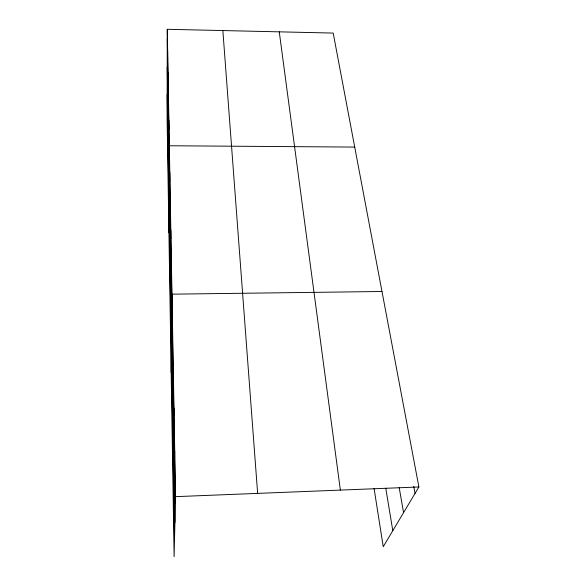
<?xml version="1.0" encoding="UTF-8"?>
<svg xmlns="http://www.w3.org/2000/svg" width="586" height="586" viewBox="0 0 586 586"><rect width="100%" height="100%" fill="white"/><g stroke="black" fill="none" stroke-linecap="round" stroke-linejoin="round"><path stroke-width="0.88" d="M167.274 29.3L167.105 119.647L174.115 556.7L175.551 496.65L167.274 29.3L333.192 33.065L418.895 486.973L383.237 546.709L374.088 488.497M167.625 59.904L167.647 50.543M168.014 82.062L168.043 72.737M168.424 105.231L168.453 95.958M168.849 129.477L168.885 120.276M168.915 232.561L169.339 145.76L354.72 147.079M169.757 181.521L169.808 172.504M170.248 209.495L170.306 200.61M170.768 238.912L170.834 230.173M171.31 269.875L171.383 261.312M171.156 372.513L171.969 294.165L381.991 291.498M172.504 338.034L172.599 329.947M173.163 375.663L173.273 367.876M173.859 415.577L173.983 408.149M174.606 457.996L174.745 450.986M175.551 496.65L418.895 486.973M413.731 486.329L415.042 493.427M399.183 487.581L403.571 512.655M385.764 488.167L392.796 530.696M279.258 31.842L340.363 490.094M222.856 30.56L257.642 493.383M167.259 38.691L175.397 503.162M167.2 67.178L174.936 522.529M167.149 94.639L174.496 540.658"/></g></svg>
